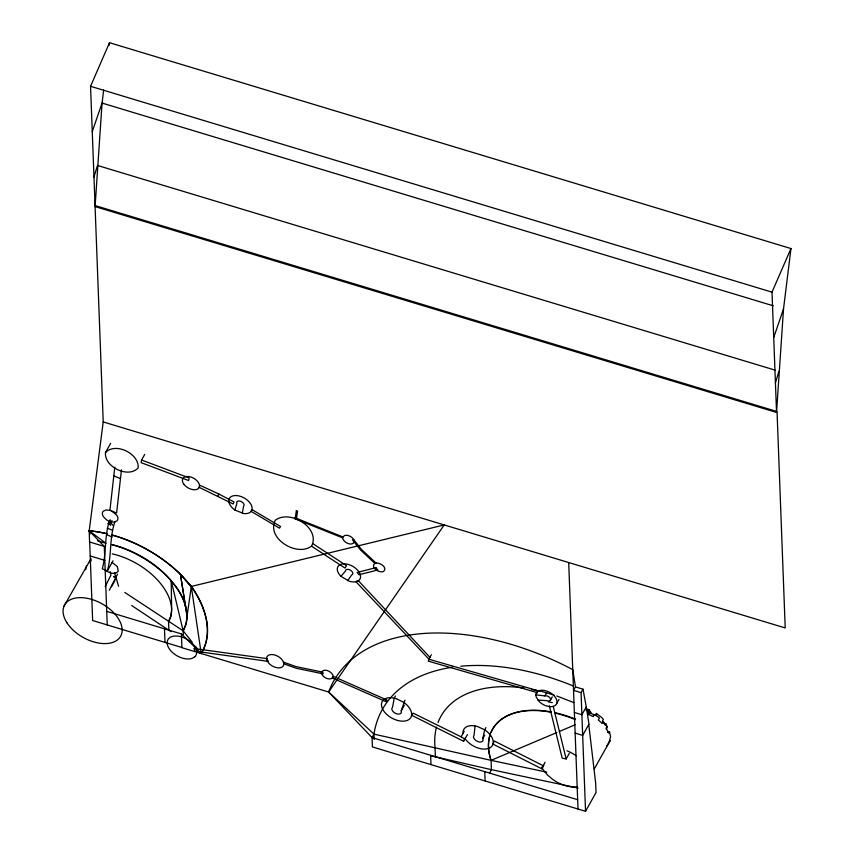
<?xml version="1.0" encoding="UTF-8"?>
<svg xmlns="http://www.w3.org/2000/svg" width="854" height="854" viewBox="0 0 854 854"><rect width="100%" height="100%" fill="white"/><g stroke="black" fill="none" stroke-linecap="round" stroke-linejoin="round"><path stroke-width="1.28" d="M113.016 560.822L107.412 570.846L102.288 568.849C106.665 553.05 104.177 535.287 109.803 520.129M107.412 570.846C111.799 554.961 109.333 537.134 114.959 521.879M790.964 248.546L772.005 292.153L776.542 412.45L783.524 308.913L790.964 248.546L109.493 42.7L90.545 86.307L103.217 421.929L785.21 627.936L777.076 412.61L95.082 206.604L102.064 103.067L103.676 89.948M121.481 469.764L116.603 513.03L109.92 510.382L114.788 467.117M475.059 725.996L474.055 735.315A5.241 3.149 29.2 0 0 477.92 741.614A5.241 3.149 29.2 0 0 482.798 738.582L484.677 735.209M109.173 45.326L109.493 42.7M103.217 421.929L89.2 530.804L104.284 546.421L107.241 624.936M585.929 710.08L589.634 711.553L588.438 714.841M609.105 742.446L610.546 736.65L609.532 731.75L607.45 732.337M111.757 534.956A99.95 60.004 29.2 0 1 181.785 575.596L191.296 586.452L186.012 623.612L183.151 630.828L183.29 634.554M342.603 537.86C344.482 532.277 353.887 536.718 354.442 541.436C352.574 547.008 343.169 542.578 342.603 537.86L295.004 518.784L295.164 517.812L342.774 536.888M105.469 452.567C104.049 466.839 128.217 478.678 138.135 467.981C139.554 453.709 115.386 441.87 105.469 452.567L110.636 443.343M141.583 460.018L141.113 462.644L188.649 480.535L189.118 477.909L141.583 460.018L144.7 454.435M242.28 513.265L243.571 506.273A4.046 2.434 29.2 0 0 240.86 501.394A4.046 2.434 29.2 0 0 236.846 503.529L234.903 510.073L243.785 513.574A12.661 7.601 29.2 0 0 250.393 503.465A12.661 7.601 29.2 0 0 232 496.195A12.661 7.601 29.2 0 0 234.903 510.073M85.678 569.746L86.446 565.935M482.798 738.582L484.666 729.818L485.926 727.576M428.836 659.213L428.292 661.145L537.145 692.573L537.689 690.651L428.836 659.213L431.355 654.698M395.455 695.946L394.196 698.209L392.52 707.272A5.241 3.149 29.2 0 0 396.032 713.592A5.241 3.149 29.2 0 0 401.22 710.827L404.999 700.099M93.972 177.024L97.473 165.452L775.112 370.145M775.432 382.87L778.933 371.298M92.253 131.665L102.064 103.067L773.318 305.828M773.713 337.511L783.524 308.913M385.496 701.433L386.211 699.672L333.209 676.368C332.654 671.639 323.25 667.209 321.371 672.792C321.926 677.51 331.331 681.94 333.209 676.368L332.494 678.119L386.2 701.753L386.915 699.992L386.211 699.672M543.123 765.664L494.285 741.005L492.993 744.133L541.831 768.792L545.012 762.291M171.11 631.693L168.868 630.263L168.537 621.573L170.885 615.99L171.633 609.703L171.206 580.816A75.141 43.714 29.2 0 0 111.981 544.703M217.919 496.035L218.848 494.028L200.039 485.318L199.121 487.324L233.11 503.967L234.039 501.96L218.848 494.028M105.202 586.559L110.935 575.105L110.166 571.678M109.28 590.231L117.51 574.176M115.311 579.909L116.454 577.635M107.903 523.63L110.689 525.039L108.426 523.502L110.326 519.99M108.426 523.502L110.774 522.904L112.034 520.566M64.071 605.988L90.812 559.039M91.026 558.975L89.424 561.847L91.303 560.715M111.479 586.783L114.671 581.062M452.716 667.198A193.121 115.952 29.2 0 0 373.988 734.141L372.056 737.6L372.408 746.919L585.545 811.3L596.028 792.533L595.676 783.214L588.758 724.491M401.22 710.827L404.369 705.201M467.416 734.654L463.53 741.24L411.767 715.321L413.176 713.165L461.117 736.821L464.213 731.28M463.53 741.24L465.387 737.92M489.523 773.051L491.413 769.667L491.061 760.348A83.852 50.098 29.3 0 1 490.377 733.97A83.852 50.343 29.2 0 0 491.061 760.348L546.72 772.155M537.155 692.551L535.874 694.846L536.152 696.885L538.757 701.123A11.476 6.896 29.2 0 0 555.442 705.265A11.476 6.896 29.2 0 0 549.464 692.252A11.476 6.896 29.2 0 0 535.874 694.846L544.852 695.914A3.672 2.199 29.2 0 1 550.403 698.593A3.672 2.199 29.2 0 1 546.934 700.675L537.945 700.077M544.852 695.914L546.709 692.594M550.435 700.163L552.282 696.853M556.562 703.845L559.05 699.394M106.729 611.368L181.422 633.924L181.934 647.706L328.63 692.018A211.269 126.851 29.2 0 1 572.746 669.632L575.468 686.904L573.525 690.363L581.062 692.647L585.545 811.3M581.062 692.647L583.004 689.178L575.468 686.904M541.831 768.792L543.72 765.419M583.004 689.178L586.271 706.909L581.894 714.745L574.358 712.46M587.776 711.862L589.057 709.578L586.709 709.098M589.634 711.553L588.192 714.147L593.242 716.623L594.363 714.627L597.992 716.794L599.412 718L598.302 719.997L602.081 723.189L602.977 721.566L602.059 723.05M549.303 705.703L562.199 758.192L566.149 758.939L569.276 753.345M609.532 731.75L608.753 733.148L606.126 728.078L607.034 726.466L602.518 720.989L603.372 719.474L601.878 717.659L596.455 713.474L595.355 715.438L588.961 712.332M603.618 723.274L606.03 724.021L605.315 725.302L604.013 722.804M606.223 729.07L607.13 727.459L606.03 724.021M606.81 746.033L610.215 740.45L594.235 769.048M311.518 546.176C320.901 528.167 290.189 509.101 275.362 520.171C265.978 538.191 296.701 557.246 311.518 546.176L344.995 568.07L346.5 565.668L313.023 543.774M577.656 799.707L372.056 737.6L328.63 692.018L444.208 524.932L191.296 586.452L180.45 574.368A98.327 58.179 29.2 0 0 112.547 535.148M347.717 580.635L351.677 574.988A4.046 2.434 29.2 0 0 350.514 570.237A4.046 2.434 29.2 0 0 345.4 571.166L340.895 576.29L349.233 581.232A12.661 7.601 29.2 0 0 360.089 574.112A12.661 7.601 29.2 0 0 342.817 563.875A12.661 7.601 29.2 0 0 340.895 576.29M593.445 715.823L594.363 714.627M374.863 563.362C369.942 567.366 379.219 573.344 383.446 571.539C388.367 567.536 379.091 561.569 374.863 563.362L360.655 550.093L352.435 539.835L353.631 539.568L361.85 549.827L376.07 563.096M556.861 732.519L491.061 760.348L373.988 734.141L328.63 692.018M559.295 731.494L575.137 724.79M548.364 701.871L552.324 702.607M531.455 689.445L542.077 691.494L554.353 695.22M109.92 510.382L106.056 509.966L103.291 511.172A8.625 5.177 29.2 0 0 103.505 516.809L106.43 519.734A8.38 5.028 29.2 0 0 110.347 521.666M578.137 788.061L491.413 769.667L431.494 755.939M90.545 86.307L772.005 292.153M95.584 205.707L777.055 411.553M104.284 546.421L89.563 541.97L89.2 530.804A98.327 58.179 29.2 0 1 107.54 533.846M97.505 540.742L106.013 543.315L89.2 530.804A99.95 60.004 29.2 0 1 105.394 533.366M90.214 555.975L104.807 560.384M575.137 733.106L582.674 735.379L588.993 724.085L586.271 706.909M181.934 647.503L92.648 620.527L89.681 542.012M556.797 695.967L573.867 702.618M283.432 662.106L295.868 666.558L322.833 672.183L323.186 673.859L296.221 668.244L283.784 663.793A9.319 5.594 29.2 0 1 271.785 665.682A9.319 5.594 29.2 0 1 269.512 654.826A9.319 5.594 29.2 0 1 283.432 662.106L283.784 663.793M107.358 528.22L112.493 530.217M107.113 534.956L112.237 536.952M113.539 475.838L120.222 478.486M589.26 712.087L591.021 712.802L589.057 709.578M197.701 651.751L201.213 653.534A110.422 66.217 29.3 0 0 192.652 588.192L191.296 586.452L201.213 653.534L181.422 633.924M115.589 577.614L113.497 576.482L115.557 577.678L114.703 572.746M112.13 562.402L117.308 566.565L118.3 571.091C115.557 575.169 109.525 572.981 106.174 570.814M461.117 736.821L464.939 739.084M111.938 511.183L116.763 515.24A8.625 5.177 29.2 0 1 116.977 520.876L114.212 522.082A8.38 5.028 29.2 0 1 112.354 522.082M124.801 592.462L183.151 630.828L192.182 642.176M131.73 605.55L168.868 630.263M429.498 659.758L355.84 581.585L358.37 580.699L430.117 657.537M110.774 522.904L113.059 525.381M111.874 544.564A73.604 44.194 29.2 0 1 170.192 579.503L177.152 588.513A73.604 44.194 29.2 0 1 186.845 615.531L180.45 574.368L192.652 588.192M195.47 646.307L197.114 648.367M199.569 651.474L201.213 653.534A112.856 68.533 27.8 0 0 191.296 586.452M115.589 576.076L118.589 586.271M89.147 530.782L90.065 534.252M553.264 706.45L566.149 758.939M180.45 574.368L185.606 606.799M596.455 713.474L596.519 715.257M568.7 562.54L578.009 809.026M484.752 771.642L485.104 780.962M435.391 756.793L435.038 747.474A129.776 77.927 29.2 0 1 436.511 727.149M430.662 755.31L431.014 764.618M373.988 734.141L374.191 739.457M164.491 628.811L165.003 642.389M112.28 553.851A57.261 34.373 29.2 0 1 168.537 621.573M185.734 606.255A71.907 43.789 27.8 0 0 171.206 580.816L183.151 630.828A71.907 43.789 27.8 0 0 186.001 607.343M490.804 732.828A83.852 50.098 29.3 0 1 551.321 712.311M555.196 713.122A83.852 50.098 29.3 0 1 575.361 719.612M490.858 732.743A83.852 50.343 29.2 0 1 551.513 711.969M555.388 712.77A83.852 50.343 29.2 0 1 575.585 719.217M438.017 722.516A129.776 77.927 29.2 0 1 523.961 687.993M460.797 666.227A193.121 115.952 29.2 0 1 572.981 685.869M465.665 739.393A16.397 9.842 29.2 0 0 489.588 748.008A16.397 9.842 29.2 0 0 484.666 729.818L476.991 726.327L473.127 725.665A16.397 9.842 29.2 0 0 463.081 733.34M567.013 750.805A26.357 15.82 29.2 0 1 576.194 755.801M541.746 767.116A27.595 16.568 29.2 0 0 543.507 770.169L547.553 775.058L552.751 779.456A26.357 15.82 29.2 0 0 577.368 786.886M296.359 510.681L295.11 518.826L296.349 519.317L297.598 511.162L296.359 510.681M252.09 509.635L251.001 511.3L279.493 528.178L280.582 526.512L252.09 509.635M194.787 656.79L192.46 658.22A16.055 9.64 29.2 0 1 168.078 646.702A16.055 9.64 29.2 0 1 183.108 637.436A16.055 9.64 29.2 0 1 194.787 656.79M375.899 567.675L357.057 572.458L358.968 574.742L377.82 569.97L375.899 567.675M266.619 658.605L267.964 661.156L266.619 658.605L193.954 648.485L194.819 651.143L267.483 661.263L266.619 658.605M396.139 698.615L392.242 697.803A16.397 9.842 29.2 0 0 383.681 710.902A16.397 9.842 29.2 0 0 407.507 720.317A16.397 9.842 29.2 0 0 403.739 702.351L396.139 698.615M66.964 622.801A32.1 19.279 29.2 0 0 118.162 639.347A32.1 19.279 29.2 0 0 92.68 599.711A32.1 19.279 29.2 0 0 66.964 622.801M183.642 483.94A9.319 5.594 29.2 0 0 198.502 488.424A9.319 5.594 29.2 0 0 190.72 476.959A9.319 5.594 29.2 0 0 183.642 483.94"/></g></svg>
